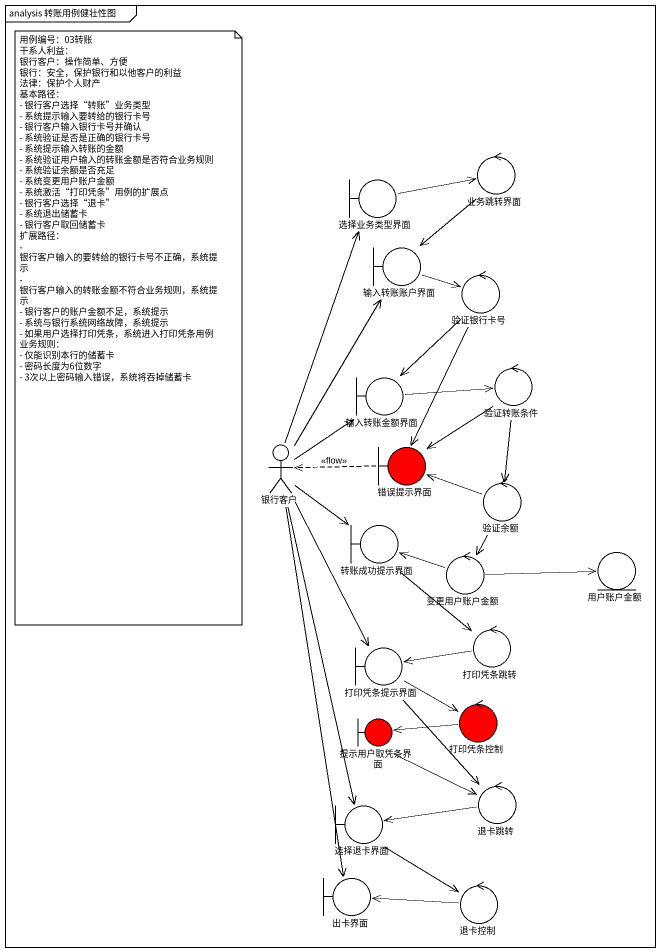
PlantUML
@startuml
mainframe analysis 转账用例健壮性图
boundary 选择业务类型界面
control 业务跳转界面
boundary 输入转账账户界面
control 验证银行卡号
control 验证转账条件
boundary 输入转账金额界面
actor 银行客户
boundary 错误提示界面 #FF0000
control 验证余额
boundary 转账成功提示界面
control 变更用户账户金额
entity 用户账户金额
control 打印凭条跳转
boundary 打印凭条提示界面
boundary 提示用户取凭条界面 #FF0000
control 打印凭条控制 #FF0000
control 退卡跳转
boundary 选择退卡界面
boundary 出卡界面
control 退卡控制
选择业务类型界面 -right-> 业务跳转界面
业务跳转界面 --> 输入转账账户界面
输入转账账户界面 -right-> 验证银行卡号
验证银行卡号 --> 输入转账金额界面
验证银行卡号 --> 错误提示界面
验证转账条件 --> 错误提示界面
验证转账条件 --> 验证余额
输入转账金额界面 -right-> 验证转账条件
银行客户 -up-> 选择业务类型界面
银行客户 -up-> 输入转账账户界面
银行客户 -up-> 输入转账金额界面
银行客户 --> 转账成功提示界面
银行客户 --> 打印凭条提示界面
银行客户 --> 选择退卡界面
银行客户 --> 出卡界面
错误提示界面 .left.> 银行客户 : <<flow>>
验证余额 -left-> 错误提示界面
验证余额 --> 变更用户账户金额
转账成功提示界面 --> 打印凭条跳转
变更用户账户金额 -left-> 转账成功提示界面
变更用户账户金额 -right-> 用户账户金额
打印凭条跳转 -left-> 打印凭条提示界面
打印凭条提示界面 --> 打印凭条控制
打印凭条提示界面 --> 退卡跳转
提示用户取凭条界面 -right-> 退卡跳转
打印凭条控制 -left-> 提示用户取凭条界面
退卡跳转 -left-> 选择退卡界面
选择退卡界面 --> 退卡控制
退卡控制 -left-> 出卡界面
note as N1
  用例编号：03转账
  干系人利益：
  银行客户：操作简单、方便
  银行：安全，保护银行和以他客户的利益
  法律：保护个人财产
  基本路径：
  - 银行客户选择“转账”业务类型
  - 系统提示输入要转给的银行卡号
  - 银行客户输入银行卡号并确认
  - 系统验证是否是正确的银行卡号
  - 系统提示输入转账的金额
  - 系统验证用户输入的转账金额是否符合业务规则
  - 系统验证余额是否充足
  - 系统变更用户账户金额
  - 系统激活“打印凭条”用例的扩展点
  - 银行客户选择“退卡”
  - 系统退出储蓄卡
  - 银行客户取回储蓄卡
  扩展路径：
  - 银行客户输入的要转给的银行卡号不正确，系统提示
  - 银行客户输入的转账金额不符合业务规则，系统提示
  - 银行客户的账户金额不足，系统提示
  - 系统与银行系统网络故障，系统提示
  - 如果用户选择打印凭条，系统进入打印凭条用例
  业务规则：
  - 仅能识别本行的储蓄卡
  - 密码长度为6位数字
  - 3次以上密码输入错误，系统将吞掉储蓄卡
end note
@enduml
